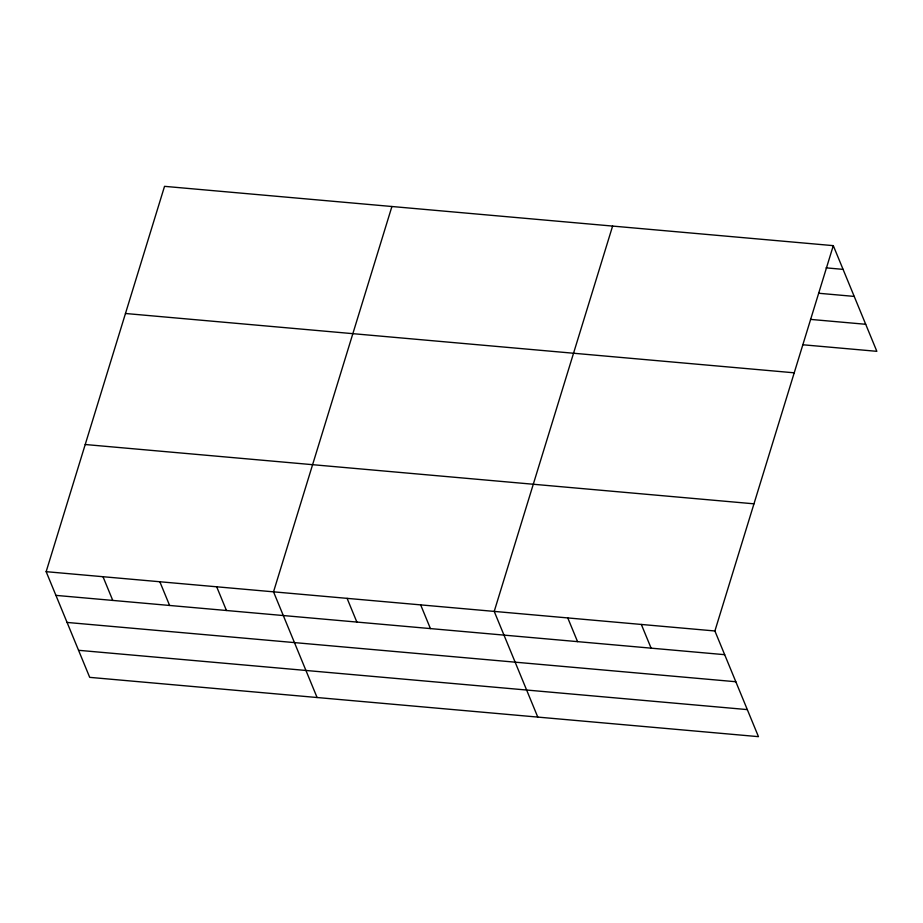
<?xml version="1.0" encoding="UTF-8"?>
<svg xmlns="http://www.w3.org/2000/svg" width="923" height="923" viewBox="0 0 923 923"><rect width="100%" height="100%" fill="white"/><g stroke="black" fill="none" stroke-linecap="round" stroke-linejoin="round"><path stroke-width="1.38" d="M833.296 245.645L714.898 630.974L758.464 736.658L89.704 677.355L46.15 571.672L164.536 186.342L833.296 245.645L876.85 351.328L803.287 344.81M391.917 206.51L273.531 591.839L317.085 697.511M612.607 226.077L494.22 611.407L537.774 717.079M826.085 267.855L843.068 269.366M818.851 293.272L854.213 296.41M810.532 319.393L865.705 324.285M125.47 313.497L794.218 372.811M85.216 444.517L753.976 503.82M46.15 571.672L714.898 630.974M55.922 595.381L724.682 654.684M67.067 622.437L735.827 681.739M78.559 650.3L747.307 709.602M641.335 624.456L651.119 648.165M567.772 617.925L577.556 641.635M420.657 604.877L430.43 628.598M347.094 598.358L356.866 622.067M216.686 586.797L226.458 610.507M159.841 581.755L169.613 605.465M102.995 576.713L112.768 600.423"/></g></svg>
